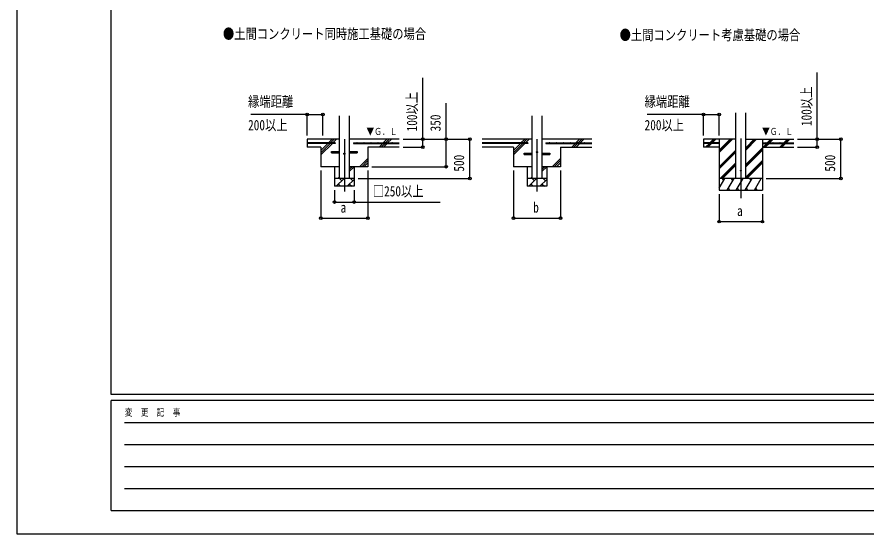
# Model space of a CAD drawing. Units: millimetres, scale not verified. Extents: x -16820 to 16820, y -11880 to 11880.
# Drawn here: x -16820 to -5976, y -11880 to -5288 of the extents above; entities that cross this region are included whole.
import ezdxf
from ezdxf.enums import TextEntityAlignment as Align

# ---------------------------------------------------------------- set-up
doc = ezdxf.new("R2010")
doc.units = ezdxf.units.MM
doc.header["$LTSCALE"] = 50
for name, color, linetype in [('0-2_USER1', 3, 'Continuous'), ('0-4_YKK_12', 2, 'Continuous'), ('0-5_YKK_13', 4, 'Continuous'), ('0-6_YKK_A1', 4, 'Continuous'), ('0-7_YKK_D', 6, 'Continuous'), ('0-8_YKK_ZWAK', 7, 'Continuous')]:
    doc.layers.add(name, color=color, linetype=linetype)
doc.styles.add('ＭＳ ゴシック', font='')
doc.styles.get('ＭＳ ゴシック').set_extended_font_data('MS Gothic')

msp = doc.modelspace()

# ---------------------------------------------------------------- linework, layer by layer
at = {"layer": '0-4_YKK_12'}
for p, q in [((-12643.9, -6847.13), (-12643.9, -7513.08)), ((-10186.51, -6847.13), (-10186.51, -7513.08)), ((-7585.48, -6837.92), (-7585.48, -7597.13))]:
    msp.add_line(p, q, dxfattribs=at)
at = {"layer": '0-5_YKK_13'}
for p, q in [((-12808.9, -7004.13), (-12706.4, -7004.13)), ((-12808.9, -7020.13), (-12808.9, -7004.13)), ((-12808.9, -7020.13), (-12706.4, -7020.13)), ((-12581.4, -7004.13), (-12478.9, -7004.13)), ((-12581.4, -7020.13), (-12478.9, -7020.13)), ((-12478.9, -7004.13), (-12478.9, -7020.13)), ((-10351.51, -7024.13), (-10249.01, -7024.13)), ((-10351.51, -7040.13), (-10351.51, -7024.13)), ((-10351.51, -7040.13), (-10249.01, -7040.13)), ((-10124.01, -7024.13), (-10021.51, -7024.13)), ((-10124.01, -7040.13), (-10021.51, -7040.13)), ((-10021.51, -7024.13), (-10021.51, -7040.13))]:
    msp.add_line(p, q, dxfattribs=at)
for centre, radius in [((-12643.9, -7032.13), 8), ((-10186.51, -7012.13), 8), ((-7585.48, -7247.13), 5)]:
    msp.add_circle(centre, radius, dxfattribs=at)
at = {"layer": '0-6_YKK_A1'}
for p, q in [((-12706.4, -7347.13), (-12706.4, -6547.13)), ((-12581.4, -6547.13), (-12581.4, -7347.13)), ((-10249.01, -7347.13), (-10249.01, -6547.13)), ((-10124.01, -6547.13), (-10124.01, -7347.13)), ((-7647.98, -7347.13), (-7647.98, -6511.78)), ((-7522.98, -7347.13), (-7522.98, -6511.78)), ((-12706.4, -6847.13), (-13118.9, -6847.13)), ((-13118.9, -6847.13), (-13118.9, -6947.13)), ((-12758.9, -6894.63), (-13118.9, -6894.63)), ((-12758.9, -6899.63), (-13118.9, -6899.63)), ((-12943.9, -7047.13), (-12796.4, -6899.63)), ((-12943.9, -6990.56), (-12852.96, -6899.63)), ((-12943.9, -7018.85), (-12824.68, -6899.63)), ((-12847.96, -6894.63), (-12800.46, -6847.13)), ((-12819.68, -6894.63), (-12772.18, -6847.13)), ((-12791.4, -6894.63), (-12743.9, -6847.13)), ((-12758.9, -6894.63), (-12758.9, -6899.63)), ((-11943.9, -6847.13), (-12581.4, -6847.13)), ((-12528.9, -6894.63), (-11943.9, -6894.63)), ((-12528.9, -6894.63), (-12528.9, -6899.63)), ((-12528.9, -6899.63), (-11943.9, -6899.63)), ((-12200.46, -6947.13), (-12152.96, -6899.63)), ((-12172.18, -6947.13), (-12124.68, -6899.63)), ((-12147.96, -6894.63), (-12100.46, -6847.13)), ((-12143.9, -6947.13), (-12096.4, -6899.63)), ((-12119.68, -6894.63), (-12072.18, -6847.13)), ((-12091.4, -6894.63), (-12043.9, -6847.13)), ((-10249.01, -6847.13), (-10886.51, -6847.13)), ((-10301.51, -6894.63), (-10886.51, -6894.63)), ((-10301.51, -6899.63), (-10886.51, -6899.63)), ((-10486.51, -7047.13), (-10339.01, -6899.63)), ((-10486.51, -6990.56), (-10395.58, -6899.63)), ((-10486.51, -7018.85), (-10367.29, -6899.63)), ((-10390.58, -6894.63), (-10343.08, -6847.13)), ((-10362.29, -6894.63), (-10314.79, -6847.13)), ((-10334.01, -6894.63), (-10286.51, -6847.13)), ((-10301.51, -6894.63), (-10301.51, -6899.63)), ((-9486.51, -6847.13), (-10124.01, -6847.13)), ((-10071.51, -6894.63), (-9486.51, -6894.63)), ((-10071.51, -6894.63), (-10071.51, -6899.63)), ((-10071.51, -6899.63), (-9486.51, -6899.63)), ((-9743.08, -6947.13), (-9695.58, -6899.63)), ((-9714.79, -6947.13), (-9667.29, -6899.63)), ((-9690.58, -6894.63), (-9643.08, -6847.13)), ((-9686.51, -6947.13), (-9639.01, -6899.63)), ((-9662.29, -6894.63), (-9614.79, -6847.13)), ((-9634.01, -6894.63), (-9586.51, -6847.13)), ((-7860.48, -6894.63), (-8060.48, -6894.63)), ((-7860.48, -6899.63), (-8060.48, -6899.63)), ((-8032.61, -6945.73), (-7986.52, -6899.63)), ((-8019.88, -6947.13), (-7972.37, -6899.63)), ((-8005.73, -6947.13), (-7958.23, -6899.63)), ((-7981.52, -6894.63), (-7934.02, -6847.13)), ((-7967.37, -6894.63), (-7919.87, -6847.13)), ((-7953.23, -6894.63), (-7905.73, -6847.13)), ((-7860.48, -6847.13), (-7860.48, -7497.13)), ((-7860.48, -7014.01), (-7693.6, -6847.13)), ((-7860.48, -6999.87), (-7707.74, -6847.13)), ((-7860.48, -6985.73), (-7721.88, -6847.13)), ((-7860.48, -6894.63), (-7860.48, -6899.63)), ((-7522.98, -6984.88), (-7385.23, -6847.13)), ((-7522.98, -6970.74), (-7399.37, -6847.13)), ((-7522.98, -6956.59), (-7413.52, -6847.13)), ((-7522.98, -6847.13), (-6910.48, -6847.13)), ((-7310.48, -6847.13), (-7310.48, -7497.13)), ((-7310.48, -6894.63), (-6910.48, -6894.63)), ((-7310.48, -6894.63), (-7310.48, -6899.63)), ((-7310.48, -6899.63), (-6910.48, -6899.63)), ((-7301.39, -6947.13), (-7253.88, -6899.63)), ((-7287.24, -6947.13), (-7239.74, -6899.63)), ((-7273.1, -6947.13), (-7225.6, -6899.63)), ((-7248.88, -6894.63), (-7201.38, -6847.13)), ((-7234.74, -6894.63), (-7187.24, -6847.13)), ((-7220.6, -6894.63), (-7173.1, -6847.13)), ((-7089.25, -6947.13), (-7041.75, -6899.63)), ((-7075.11, -6947.13), (-7027.61, -6899.63)), ((-7060.97, -6947.13), (-7013.47, -6899.63)), ((-7036.75, -6894.63), (-6989.25, -6847.13)), ((-7022.61, -6894.63), (-6975.11, -6847.13)), ((-7008.47, -6894.63), (-6960.97, -6847.13)), ((-12943.9, -6947.13), (-13118.9, -6947.13)), ((-12943.9, -6947.13), (-12943.9, -7197.13)), ((-11943.9, -6947.13), (-12343.9, -6947.13)), ((-12343.9, -6947.13), (-12343.9, -7197.13)), ((-10486.51, -6947.13), (-10886.51, -6947.13)), ((-10486.51, -6947.13), (-10486.51, -7197.13)), ((-9886.51, -6947.13), (-9886.51, -7197.13)), ((-9886.51, -6947.13), (-9486.51, -6947.13)), ((-7860.48, -6947.13), (-8060.48, -6947.13)), ((-7860.48, -7197.86), (-7647.98, -6985.36)), ((-7860.48, -7212), (-7647.98, -6999.5)), ((-7860.48, -7226.14), (-7647.98, -7013.64)), ((-7522.98, -7168.72), (-7310.48, -6956.23)), ((-7522.98, -7182.87), (-7310.48, -6970.37)), ((-7522.98, -7197.01), (-7310.48, -6984.51)), ((-7310.48, -6947.13), (-6910.48, -6947.13)), ((-12450.46, -7197.13), (-12343.9, -7090.56)), ((-12422.18, -7197.13), (-12343.9, -7118.85)), ((-12393.9, -7197.13), (-12343.9, -7147.13)), ((-9993.08, -7197.13), (-9886.51, -7090.56)), ((-9964.79, -7197.13), (-9886.51, -7118.85)), ((-9936.51, -7197.13), (-9886.51, -7147.13)), ((-7847.62, -7347.13), (-7647.98, -7147.49)), ((-7522.98, -7330.86), (-7310.48, -7118.36)), ((-7522.98, -7345), (-7310.48, -7132.5)), ((-7510.97, -7347.13), (-7310.48, -7146.64)), ((-12706.4, -7197.13), (-12943.9, -7197.13)), ((-12768.9, -7197.13), (-12768.9, -7447.13)), ((-12581.4, -7258.8), (-12519.73, -7197.13)), ((-12581.4, -7230.51), (-12548.01, -7197.13)), ((-12343.9, -7197.13), (-12581.4, -7197.13)), ((-12518.9, -7197.13), (-12518.9, -7447.13)), ((-10249.01, -7197.13), (-10486.51, -7197.13)), ((-10311.51, -7197.13), (-10311.51, -7447.13)), ((-10124.01, -7258.8), (-10062.34, -7197.13)), ((-10124.01, -7230.51), (-10090.62, -7197.13)), ((-9886.51, -7197.13), (-10124.01, -7197.13)), ((-10061.51, -7197.13), (-10061.51, -7447.13)), ((-7833.48, -7347.13), (-7647.98, -7161.63)), ((-7819.34, -7347.13), (-7647.98, -7175.78)), ((-12518.9, -7347.13), (-12768.9, -7347.13)), ((-12748.16, -7447.13), (-12648.16, -7347.13)), ((-12726.3, -7347.13), (-12706.4, -7327.23)), ((-12676.71, -7375.68), (-12705.27, -7347.13)), ((-12606.74, -7447.13), (-12518.9, -7359.29)), ((-12535.29, -7375.68), (-12563.85, -7347.13)), ((-10061.51, -7347.13), (-10311.51, -7347.13)), ((-10290.77, -7447.13), (-10190.77, -7347.13)), ((-10268.91, -7347.13), (-10249.01, -7327.23)), ((-10219.32, -7375.68), (-10247.88, -7347.13)), ((-10149.35, -7447.13), (-10061.51, -7359.29)), ((-10077.9, -7375.68), (-10106.46, -7347.13)), ((-7310.48, -7347.13), (-7860.48, -7347.13)), ((-7860.48, -7472.58), (-7788.05, -7347.13)), ((-7803.05, -7373.11), (-7818.06, -7347.13)), ((-7759.19, -7497.13), (-7672.58, -7347.13)), ((-7687.58, -7373.11), (-7702.58, -7347.13)), ((-7643.72, -7497.13), (-7557.11, -7347.13)), ((-7572.11, -7373.11), (-7587.12, -7347.13)), ((-7528.25, -7497.13), (-7441.64, -7347.13)), ((-7456.64, -7373.11), (-7471.64, -7347.13)), ((-7412.78, -7497.13), (-7326.17, -7347.13)), ((-7356.17, -7347.13), (-7356.17, -7347.13)), ((-12518.9, -7447.13), (-12768.9, -7447.13)), ((-12719.61, -7418.58), (-12691.05, -7447.13)), ((-12578.19, -7418.58), (-12549.63, -7447.13)), ((-10061.51, -7447.13), (-10311.51, -7447.13)), ((-10262.22, -7418.58), (-10233.66, -7447.13)), ((-10120.8, -7418.58), (-10092.24, -7447.13)), ((-7744.19, -7471.15), (-7729.19, -7497.13)), ((-7628.72, -7471.15), (-7613.72, -7497.13)), ((-7513.25, -7471.15), (-7498.25, -7497.13)), ((-7397.78, -7471.15), (-7382.78, -7497.13)), ((-7860.48, -7497.13), (-7310.48, -7497.13))]:
    msp.add_line(p, q, dxfattribs=at)
msp.add_lwpolyline([(-7647.98, -6847.13), (-8060.48, -6847.13), (-8060.48, -6947.13)], dxfattribs=at)
for centre in [(-13073.9, -6892.13), (-12983.9, -6892.13), (-12893.9, -6892.13), (-12803.9, -6892.13), (-12483.9, -6892.13), (-12393.9, -6892.13), (-12303.9, -6892.13), (-12213.9, -6892.13), (-12123.9, -6892.13), (-12033.9, -6892.13), (-10796.51, -6892.13), (-10706.51, -6892.13), (-10616.51, -6892.13), (-10526.51, -6892.13), (-10436.51, -6892.13), (-10346.51, -6892.13), (-10026.51, -6892.13), (-9936.51, -6892.13), (-9846.51, -6892.13), (-9756.51, -6892.13), (-9666.51, -6892.13), (-9576.51, -6892.13), (-7995.48, -6892.13), (-7905.48, -6892.13), (-7265.48, -6892.13), (-7175.48, -6892.13), (-7085.48, -6892.13), (-6995.48, -6892.13)]:
    msp.add_circle(centre, 2.5, dxfattribs=at)
at = {"layer": '0-7_YKK_D'}
for p, q in [((-13118.9, -6531.87), (-13836.7, -6531.87)), ((-13118.9, -6797.13), (-13118.9, -6530.87)), ((-13118.9, -6531.87), (-12918.9, -6531.87)), ((-12918.9, -6797.13), (-12918.9, -6530.87)), ((-8060.48, -6531.87), (-8778.29, -6531.87)), ((-8060.48, -6797.13), (-8060.48, -6530.87)), ((-8060.48, -6531.87), (-7860.48, -6531.87)), ((-7860.48, -6797.13), (-7860.48, -6530.87)), ((-11893.9, -6847.13), (-11642.9, -6847.13)), ((-11893.9, -6847.13), (-11042.9, -6847.13)), ((-11893.9, -6847.13), (-11342.9, -6847.13)), ((-11043.9, -7347.13), (-11043.9, -6847.13)), ((-6860.48, -6847.13), (-6309.48, -6847.13)), ((-6860.48, -6847.13), (-6609.48, -6847.13)), ((-6310.48, -7347.13), (-6310.48, -6847.13)), ((-11893.9, -6947.13), (-11642.9, -6947.13)), ((-6860.48, -6947.13), (-6609.48, -6947.13)), ((-12943.9, -7247.13), (-12943.9, -7855.09)), ((-12342.9, -7247.13), (-12342.9, -7855.09)), ((-12293.9, -7197.13), (-11342.9, -7197.13)), ((-10486.51, -7247.13), (-10486.51, -7855.09)), ((-9886.51, -7247.13), (-9886.51, -7855.09)), ((-12468.9, -7347.13), (-11042.9, -7347.13)), ((-7260.48, -7347.13), (-6309.48, -7347.13)), ((-12768.9, -7497.13), (-12768.9, -7648.13)), ((-12518.9, -7497.13), (-12518.9, -7648.13)), ((-7860.48, -7547.13), (-7860.48, -7898.13)), ((-7310.48, -7547.13), (-7310.48, -7898.13)), ((-12943.9, -7854.09), (-12342.9, -7854.09)), ((-10486.51, -7854.09), (-9886.51, -7854.09)), ((-7860.48, -7897.13), (-7310.48, -7897.13))]:
    msp.add_line(p, q, dxfattribs=at)
for points in [[(-11643.9, -6947.13), (-11643.9, -6847.13), (-11643.9, -6062.33)], [(-6610.48, -6947.13), (-6610.48, -6847.13), (-6610.48, -5994.33)], [(-11343.9, -7197.13), (-11343.9, -6847.13), (-11343.9, -6388.73)], [(-12768.9, -7647.13), (-12518.9, -7647.13), (-11422.76, -7647.13)]]:
    msp.add_lwpolyline(points, dxfattribs=at)
for centre in [(-13118.9, -6531.87), (-12918.9, -6531.87), (-8060.48, -6531.87), (-7860.48, -6531.87), (-11643.9, -6847.13), (-11343.9, -6847.13), (-11043.9, -6847.13), (-6610.48, -6847.13), (-6310.48, -6847.13), (-11643.9, -6947.13), (-6610.48, -6947.13), (-11343.9, -7197.13), (-11043.9, -7347.13), (-6310.48, -7347.13), (-12768.9, -7647.13), (-12518.9, -7647.13), (-12943.9, -7854.09), (-12342.9, -7854.09), (-10486.51, -7854.09), (-9886.51, -7854.09), (-7860.48, -7897.13), (-7310.48, -7897.13)]:
    msp.add_circle(centre, 17, dxfattribs=at)
at = {"layer": '0-8_YKK_ZWAK'}
for p, q in [((-15619.92, -10100), (-15619.92, 11100)), ((15580.08, -10100), (-15619.92, -10100)), ((-5219.92, -10180), (-15619.92, -10180)), ((-15619.92, -11580), (-15619.92, -10180)), ((-15449.92, -10460), (-5419.92, -10460)), ((-15449.92, -10740), (-5419.92, -10740)), ((-15449.92, -11020), (-5419.92, -11020)), ((-15449.92, -11300), (-5419.92, -11300)), ((-15619.92, -11580), (-5219.92, -11580))]:
    msp.add_line(p, q, dxfattribs=at)
msp.add_lwpolyline([(-16820, -11880), (16820, -11880), (16820, 11880), (-16820, 11880)], close=True, dxfattribs=at)

# ---------------------------------------------------------------- texts
at = {"layer": '0-2_USER1', "style": 'ＭＳ ゴシック', "width": 0.8}
for s, p in [('●土間コンクリート同時施工基礎の場合', (-14192.87, -5608.46)), ('●土間コンクリート考慮基礎の場合', (-9131.96, -5623.35))]:
    msp.add_text(s, height=132, dxfattribs=at).set_placement(p, align=Align.BOTTOM_LEFT)
at = {"layer": '0-6_YKK_A1', "style": 'ＭＳ ゴシック', "width": 0.8}
for p in [(-12361.75, -6818.68), (-7314.35, -6818.68)]:
    msp.add_text('▼Ｇ．Ｌ', height=87.98, dxfattribs=at).set_placement(p, align=Align.BOTTOM_LEFT)
at = {"layer": '0-7_YKK_D', "style": 'ＭＳ ゴシック', "width": 0.8}
for s, p in [('縁端距離', (-13871.7, -6471.87)), ('縁端距離', (-8813.28, -6471.87)), ('200以上', (-13871.7, -6771.87)), ('200以上', (-8813.28, -6771.87)), ('□250以上', (-12280.36, -7615.13)), ('a', (-12691.9, -7822.09)), ('b', (-10234.51, -7822.09)), ('a', (-7633.48, -7865.13))]:
    msp.add_text(s, height=132, dxfattribs=at).set_placement(p, align=Align.BOTTOM_LEFT)
for s, p in [('100以上', (-11675.9, -6747.13)), ('100以上', (-6642.48, -6679.13)), ('350', (-11375.9, -6747.13)), ('500', (-11075.9, -7260.33)), ('500', (-6342.48, -7260.33))]:
    msp.add_text(s, height=132, rotation=90, dxfattribs=at).set_placement(p, align=Align.BOTTOM_LEFT)
at = {"layer": '0-8_YKK_ZWAK', "style": 'ＭＳ ゴシック', "width": 0.8}
msp.add_text('変  更  記  事', height=87.98, dxfattribs=at).set_placement((-15445.24, -10400), align=Align.BOTTOM_LEFT)

doc.saveas('drawing.dxf')
